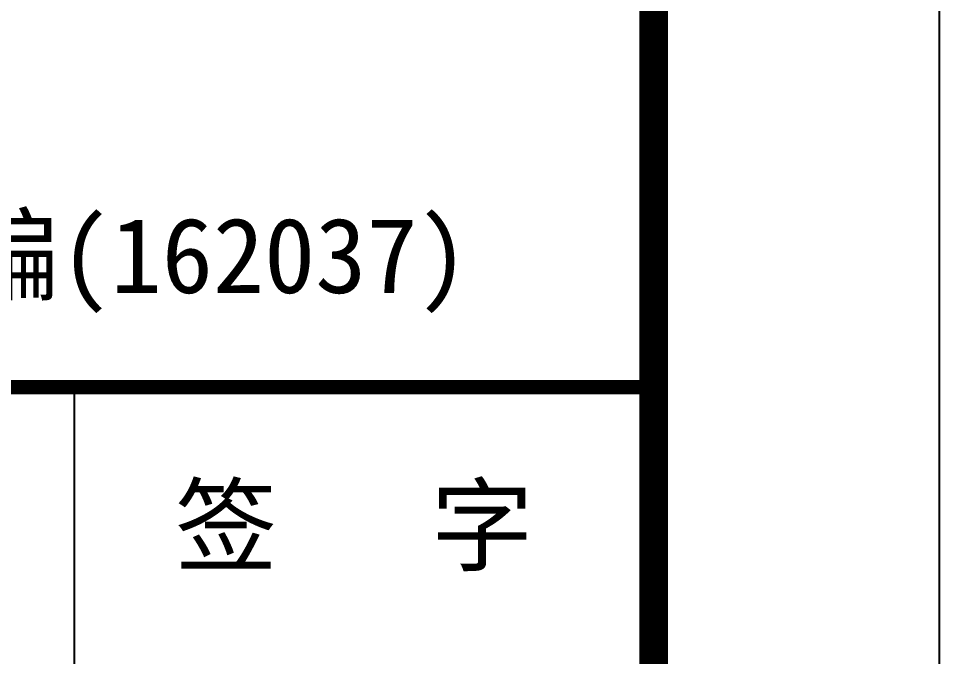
# Model space of a CAD drawing. Extents: x 69728788 to 150676229, y 15322671 to 43663798.
# Drawn here: x 75269342 to 75275784, y 20621916 to 20626376 of the extents above; entities that cross this region are included whole.
import ezdxf

# ---------------------------------------------------------------- set-up
doc = ezdxf.new("R2010")
doc.units = 0
doc.header["$LTSCALE"] = 1000
doc.header["$MEASUREMENT"] = 0
doc.layers.add('PUB_TITLE', color=4, linetype='CONTINUOUS')
doc.layers.add('图框', color=253, linetype='CONTINUOUS')
doc.styles.add('STYLE-黑体', font='simhei.ttf')
doc.styles.add('黑体', font='simhei.ttf', dxfattribs={"width": 0.6, "height": 4.3})

msp = doc.modelspace()

# ---------------------------------------------------------------- linework, layer by layer
at = {"layer": 'PUB_TITLE'}
msp.add_lwpolyline([(75107584.3, 20524502.8), (75275784.3, 20524502.8), (75275784.3, 20643302.8), (75107584.3, 20643302.8)], close=True, dxfattribs=at)
at = {"layer": 'PUB_TITLE', "const_width": 200}
msp.add_lwpolyline([(75112584.3, 20526502.8), (75273784.3, 20526502.8), (75273784.3, 20641302.8), (75112584.3, 20641302.8)], close=True, dxfattribs=at)
at = {"layer": '图框', "color": 0, "const_width": 100}
msp.add_lwpolyline([(75261765.8, 20623799.9), (75273784.3, 20623799.9), (75273784.3, 20603481.5), (75261765.8, 20603481.5)], close=True, dxfattribs=at)
at = {"layer": '图框', "color": 0}
msp.add_lwpolyline([(75269733.8, 20621807.9), (75269733.8, 20623799.9)], dxfattribs=at)

# ---------------------------------------------------------------- texts
at = {"layer": '图框', "color": 4, "style": '黑体'}
msp.add_text('证书编号：皖 城规编(162037)', height=525.888, dxfattribs=at).set_placement((75262815.7, 20624456.8))
at = {"layer": '图框', "color": 0, "style": 'STYLE-黑体'}
msp.add_text('签   字', height=525.89, dxfattribs=at).set_placement((75270435.6, 20622569.6))

doc.saveas('drawing.dxf')
